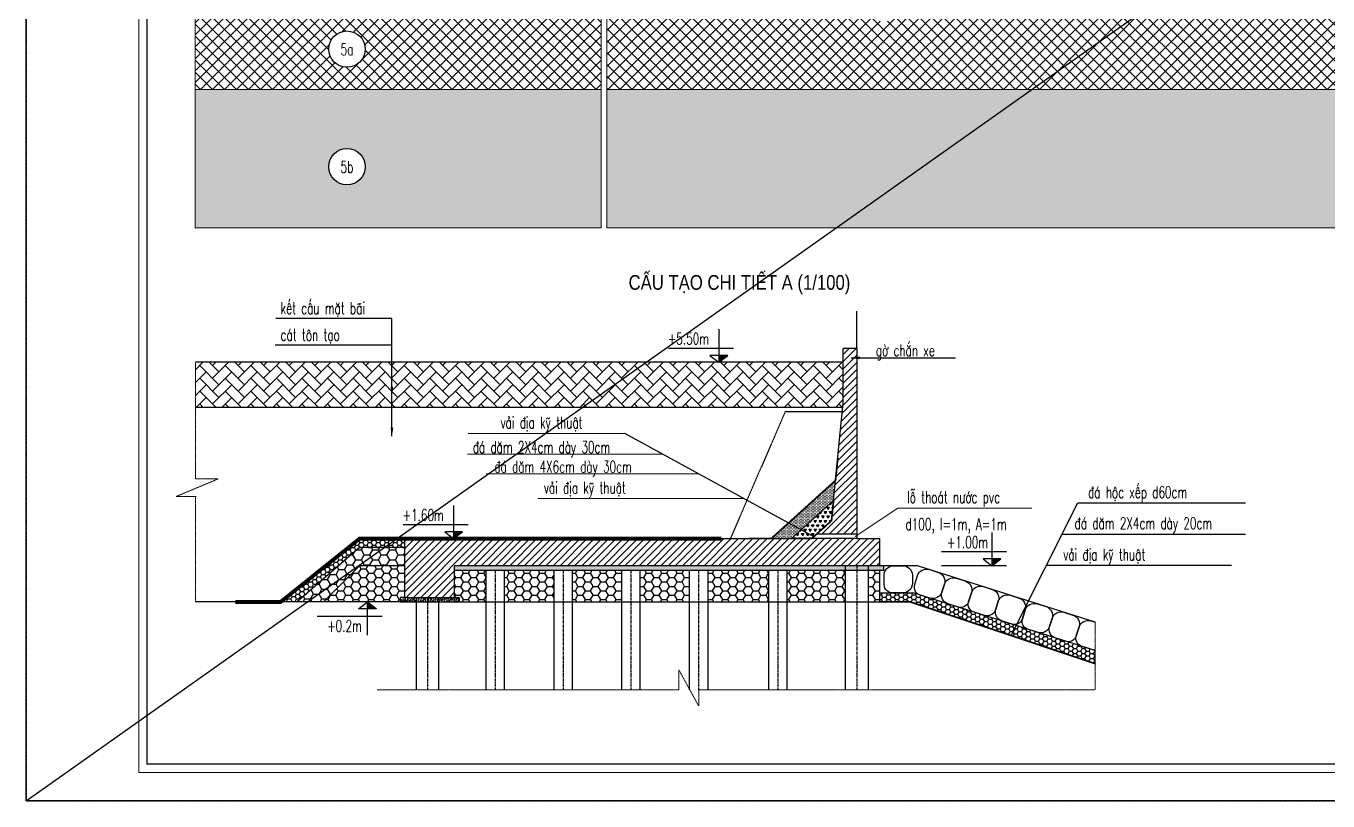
# Model space of a CAD drawing. Header units: millimetres. Extents: x -95488 to 835450, y -398213 to -214134.
# Drawn here: x 49800 to 107405, y -396635 to -362371 of the extents above; entities that cross this region are included whole.
import ezdxf
from ezdxf.enums import TextEntityAlignment as Align

# ---------------------------------------------------------------- set-up
doc = ezdxf.new("R2010")
doc.units = ezdxf.units.MM
doc.header["$MEASUREMENT"] = 0
doc.linetypes.add('CENTER', pattern=[2, 1.25, -0.25, 0.25, -0.25])
doc.linetypes.add('HIDDEN', pattern=[0.375, 0.25, -0.125])
doc.layers.add('00 MV', color=3, linetype='Continuous', plot=False)
for name, color, linetype, lineweight in [('01 TEXT', 7, 'Continuous', 13), ('DIM', 177, 'Continuous', 20), ('KHUAT', 254, 'HIDDEN', 15), ('MANH1', 251, 'Continuous', 13), ('TEXT', 2, 'Continuous', 20), ('THAY', 7, 'Continuous', 25)]:
    doc.layers.add(name, color=color, linetype=linetype, lineweight=lineweight)
for name, color, linetype in [('bao', 2, 'Continuous'), ('Border', 2, 'Continuous'), ('Bound', 1, 'Continuous'), ('center', 9, 'CENTER'), ('coc an', 4, 'HIDDEN'), ('DIMENSION', 4, 'Continuous'), ('DLINE', 4, 'Continuous'), ('HACTH', 7, 'Continuous'), ('Hatch', 250, 'Continuous'), ('hidden', 4, 'HIDDEN'), ('Net vang', 2, 'Continuous')]:
    doc.layers.add(name, color=color, linetype=linetype)
doc.styles.add('ROMANS', font='vnsimli.shx', dxfattribs={"width": 0.6})
doc.styles.add('TCK', font='VHAVANB_0.TTF', dxfattribs={"width": 0.85, "height": 200})
doc.styles.add('THUONG', font='vnsimli.shx', dxfattribs={"width": 0.55})
doc.styles.add('TXTDIM', font='VNARIAL_0.TTF', dxfattribs={"width": 0.7})
doc.dimstyles.new('250', dxfattribs={"dimscale": 250, "dimtxt": 1.8, "dimasz": 1.5, "dimexe": 0.5, "dimexo": 0.5, "dimgap": 0.9, "dimtad": 1, "dimdec": 3, "dimlfac": 0.1, "dimdsep": 46, "dimtxsty": 'ROMANS', "dimcen": -0.5, "dimclrd": 4, "dimclre": 7, "dimclrt": 2, "dimadec": 3, "dimazin": 2, "dimtfac": 1, "dimtdec": 3, "dimtix": 1, "dimtmove": 1, "dimatfit": 3, "dimfxl": 1, "dimtolj": 1, "dimtzin": 0, "dimlwd": -1, "dimlwe": -1, "dimarcsym": 0})
doc.dimstyles.new('DIM100', dxfattribs={"dimscale": 100, "dimtxt": 2, "dimasz": 0.3, "dimexe": 1.5, "dimexo": 0, "dimgap": 0.5, "dimtad": 1, "dimdec": 0, "dimzin": 12, "dimdsep": 46, "dimtxsty": 'TXTDIM', "dimblk": 'SLASH', "dimcen": 1.5, "dimclrd": 256, "dimclre": 256, "dimclrt": 2, "dimadec": 0, "dimazin": 0, "dimtfac": 1, "dimtdec": 0, "dimtix": 1, "dimtmove": 0, "dimatfit": 3, "dimldrblk": 'DOT', "dimfxl": 2, "dimtolj": 1, "dimtzin": 0, "dimlwd": 9, "dimlwe": 9, "dimarcsym": 1})
pattern_1 = [(50, (1172915.16, -98838.95), (143.452037, -12.550427), [15, -165]), (355, (1172915.16, -98838.95), (-27.750267, 150.438427), [12, -132]), (100.4514, (1172927.11, -98839.99), (115.701876, 137.887908), [12.748038, -140.228422]), (46.1842, (1172915.16, -98798.95), (213.44821, -33.103803), [22.5, -247.5]), (96.6356, (1172932.95, -98801.7), (186.93254, 194.823574), [19.122058, -210.3426]), (351.1842, (1172915.16, -98798.95), (186.93239, 194.82372), [18, -198]), (21, (1172935.16, -98808.95), (119.38141, -80.523778), [15, -165]), (326, (1172935.16, -98808.95), (48.663066, 145.030009), [12, -132]), (71.4514, (1172945.1, -98815.66), (168.044526, 64.5061), [12.748038, -140.228422]), (37.5, (1172915.16, -98838.947), (2.431971, 66.5787708), [0, -130.4, 0, -134, 0, -132.5]), (7.5, (1172915.16, -98838.95), (52.6139075, 78.8823424), [0, -76.4, 0, -127.4, 0, -50.5]), (327.5, (1172870.56, -98838.947), (106.7644872, -4.5109743), [0, -50, 0, -156, 0, -207]), (317.5, (1172850.56, -98838.95), (116.637234, 20.0209965), [0, -65, 0, -103.6, 0, -147])]

# ---------------------------------------------------------------- blocks, each defined once
blk = doc.blocks.new('c')
at = {"layer": 'Net vang'}
blk.add_circle((0, 0.9), 70.3, dxfattribs=at)
blk = doc.blocks.new('Caodo')
at = {"layer": 'DLINE'}
blk.add_hatch(color=256, dxfattribs=at).paths.add_polyline_path([(-0.02, 1.19), (-1.6, 1.19), (-0.02, -0.01)])
for p, q in [((-0.02, 5.85), (-0.02, -0.01)), ((8.89, 2.49), (-2.61, 2.49)), ((-0.02, -0.01), (-1.6, 1.19)), ((-1.6, 1.19), (1.56, 1.19)), ((1.56, 1.19), (-0.02, -0.01)), ((-2.61, -0.01), (8.89, -0.01))]:
    blk.add_line(p, q, dxfattribs=at)
blk = doc.blocks.new('_Dot')
at = {"color": 0, "linetype": 'ByBlock', "lineweight": -2}
blk.add_line((-0.5, 0), (-1, 0), dxfattribs=at)
at = {"color": 0, "linetype": 'ByBlock', "const_width": 0.5}
blk.add_lwpolyline([(-0.25, 0, 1), (0.25, 0, 1)], format="xyb", close=True, dxfattribs=at)
blk = doc.blocks.new('SLASH')
at = {"layer": 'DIM', "color": 16, "linetype": 'Continuous'}
for p, q in [((-1.2, 0), (1.2, 0)), ((-0.6, -0.6), (0.6, 0.6))]:
    blk.add_line(p, q, dxfattribs=at)

msp = doc.modelspace()

# ---------------------------------------------------------------- hatches: boundary and pattern name
at = {"layer": 'HACTH'}
h = msp.add_hatch(dxfattribs=at)
h.set_pattern_fill('DOTS', color=256, scale=1000, style=0)
h.set_pattern_definition([(0, (1742526.07, -77233.12), (31.25, 62.5), [0, -62.5])])
h.paths.add_polyline_path([(85529.9, -383349.5), (85540.4, -383244.2), (85618.8, -382459.8), (82772.9, -385035.3), (83667.1, -385035.3)])
h = msp.add_hatch(dxfattribs=at)
h.set_pattern_fill('TRIANG', color=256, scale=600, style=0)
h.set_pattern_definition([(60, (1742526.07, -77233.12), (-112.5, 194.855716), [112.5, -112.5]), (120, (1742526.07, -77233.12), (-225, 1e-07), [112.5, -112.5]), (0, (1742469.82, -77135.69), (112.5, 194.855716), [112.5, -112.5])])
h.paths.add_polyline_path([(85440.9, -384239.3), (85529.9, -383349.5), (83667.1, -385035.3), (84561.3, -385035.3)])
at = {"layer": 'Hatch'}
h = msp.add_hatch(dxfattribs=at)
h.set_pattern_fill('ANSI37', color=256, scale=3000, style=0)
h.set_pattern_definition([(45, (145288.66, -93909.34), (-265.16504, 265.16504), []), (135, (145288.66, -93909.34), (-265.16504, -265.16504), [])])
h.paths.add_polyline_path([(124224.3, -383876.8), (122837.9, -383876.8), (122837.9, -385045.8), (124224.3, -385045.8)])
h.paths.add_polyline_path([(144090.8, -365175.5), (144090.8, -360717), (100549.6, -360717), (100632.5, -361297.1), (100137.5, -361367.9), (100044.6, -360717), (97537.9, -360717), (97537.9, -361552.6), (97037.9, -361552.6), (97037.9, -360717), (95737.9, -360717), (95737.9, -361552.6), (95337.9, -361552.6), (95337.9, -360717), (94037.9, -360717), (94037.9, -361552.6), (93537.9, -361552.6), (93537.9, -360717), (92487.9, -360717), (92487.9, -361552.6), (92087.9, -361552.6), (92087.9, -360717), (90987.9, -360717), (90987.9, -361552.6), (90587.9, -361552.6), (90587.9, -360717), (89487.9, -360717), (89487.9, -361552.6), (89087.9, -361552.6), (89087.9, -360717), (87987.9, -360717), (87987.9, -362152.6), (87587.9, -362152.6), (87587.9, -360717), (85131.2, -360717), (84938.3, -362067.9), (84443.3, -361997.1), (84626.2, -360717), (75502, -360717), (75502, -365175.5)])
h.paths.add_polyline_path([(75250.2, -365175.5), (75250.2, -360717), (57287.9, -360717), (57287.9, -365175.5)])
edge = h.paths.add_edge_path(flags=16)
edge.add_ellipse((63999.6, -363392.2), major_axis=(-802.9, 4.3), ratio=1, start_angle=0, end_angle=360)
h.paths.add_polyline_path([(63579.9, -363792.6), (64419.3, -363792.6), (64419.3, -363012.6), (63579.9, -363012.6)], flags=8)
h = msp.add_hatch(dxfattribs=at)
h.set_pattern_fill('DASH', color=256, scale=5000, style=0)
h.set_pattern_definition([(0, (145288.66, -93909.34), (625, 625), [625, -625])])
h.paths.add_polyline_path([(124224.3, -386200.5), (122837.9, -386200.5), (122837.9, -387369.5), (124224.3, -387369.5)])
h.paths.add_polyline_path([(75250.2, -365175.5), (57287.9, -365175.5), (57287.9, -371288.6), (75250.2, -371288.6)])
edge = h.paths.add_edge_path(flags=16)
edge.add_ellipse((63999.6, -368590.6), major_axis=(-802.9, 4.3), ratio=1, start_angle=0, end_angle=360)
h.paths.add_polyline_path([(144090.8, -371288.6), (144090.8, -365175.5), (75502, -365175.5), (75502, -371288.6)])
h.paths.add_polyline_path([(63596, -368991), (64403.2, -368991), (64403.2, -368211), (63596, -368211)], flags=8)
h = msp.add_hatch(dxfattribs=at)
h.set_pattern_fill('ANSI31', color=256, scale=1800, style=0)
h.set_pattern_definition([(45, (128216.75, -90577.7), (-159.09903, 159.09903), [])])
h.paths.add_polyline_path([(87561.3, -386235.3), (87561.3, -385035.3), (86561.3, -385035.3), (84561.3, -385035.3), (83667.1, -385035.3), (66561.3, -385035.3), (66561.3, -387635.3), (68761.3, -387635.3), (68761.3, -386235.3)])
h.paths.add_polyline_path([(85440.9, -384239.3), (84782.3, -384835.3), (86561.3, -384835.3), (86561.3, -378835.3), (86561.3, -376635.3), (85961.3, -376635.3), (85961.3, -379035.3)])
h = msp.add_hatch(dxfattribs=at)
h.set_pattern_fill('AR-HBONE', color=256, scale=100, style=0)
h.set_pattern_definition([(45, (27503.24, -90577.7), (4e-14, 565.6854), [1200, -400]), (135, (27786.1, -90294.86), (4e-14, 565.6854), [1200, -400])])
h.paths.add_polyline_path([(85941.3, -379235.3), (85961.3, -379035.3), (85961.3, -377235.3), (57293, -377235.3), (57293, -379235.3)])
h = msp.add_hatch(dxfattribs=at)
h.set_pattern_fill('HONEY', color=256, scale=1000, style=0)
h.set_pattern_definition([(0, (1398640.52, -77233.12), (187.5, 108.253175), [125, -250]), (120, (1398640.52, -77233.12), (-187.5, 108.253176), [125, -250]), (60, (1398640.52, -77233.12), (4e-07, 216.506351), [-250, 125])])
h.paths.add_polyline_path([(61061.3, -387835.3), (61801.3, -387835.3), (64561.3, -385435.3), (66561.3, -385435.3), (66561.3, -385035.3), (64561.3, -385035.3)])
h = msp.add_hatch(dxfattribs=at)
h.set_pattern_fill('HONEY', color=256, scale=2000, style=0)
h.set_pattern_definition([(0, (1398640.52, -77233.12), (375, 216.50635), [250, -500]), (120, (1398640.52, -77233.12), (-375, 216.50635), [250, -500]), (60, (1398640.52, -77233.12), (8e-07, 433.0127), [-500, 250])])
h.paths.add_polyline_path([(61801.3, -387835.3), (62961.3, -387835.3), (64561.3, -386235.3), (66561.3, -386235.3), (66561.3, -385435.3), (64561.3, -385435.3)])
h = msp.add_hatch(dxfattribs=at)
h.set_pattern_fill('HONEY', color=256, scale=1800, style=0)
h.set_pattern_definition([(0, (27503.24, -90577.7), (337.5, 194.85572), [225, -450]), (120, (27503.24, -90577.7), (-337.5, 194.85572), [225, -450]), (60, (27503.24, -90577.7), (7e-07, 389.71143), [-450, 225])])
h.paths.add_polyline_path([(64561.3, -386235.3), (62961.3, -387835.3), (66361.3, -387835.3), (66361.3, -387635.3), (66561.3, -387635.3), (66561.3, -386235.3)])
h = msp.add_hatch(dxfattribs=at)
h.set_pattern_fill('AR-CONC', color=256, scale=20, style=0)
h.set_pattern_definition(pattern_1)
h.paths.add_polyline_path([(77106.1, -386235.3), (68761.3, -386235.3), (68761.3, -386435.3), (77106.1, -386435.3)])
h = msp.add_hatch(dxfattribs=at)
h.set_pattern_fill('HONEY', color=256, scale=1800, style=0)
h.set_pattern_definition([(0, (128216.75, -90577.7), (337.5, 194.85572), [225, -450]), (120, (128216.75, -90577.7), (-337.5, 194.85572), [225, -450]), (60, (128216.75, -90577.7), (7e-07, 389.71143), [-450, 225])])
h.paths.add_polyline_path([(70161.3, -387835.3), (70161.3, -386435.3), (68761.3, -386435.3), (68761.3, -387635.3), (68961.3, -387635.3), (68961.3, -387835.3)])
h.paths.add_polyline_path([(73161.3, -387835.3), (73161.3, -386435.3), (70961.3, -386435.3), (70961.3, -387835.3)])
h.paths.add_polyline_path([(76161.3, -387835.3), (76161.3, -386435.3), (73961.3, -386435.3), (73961.3, -387835.3)])
h.paths.add_polyline_path([(79161.3, -387835.3), (79161.3, -386435.3), (76961.3, -386435.3), (76961.3, -387835.3)])
h.paths.add_polyline_path([(82661.3, -387835.3), (82661.3, -386435.3), (79961.3, -386435.3), (79961.3, -387835.3)])
h.paths.add_polyline_path([(86061.3, -387835.3), (86061.3, -386435.3), (83461.3, -386435.3), (83461.3, -387835.3)])
h.paths.add_polyline_path([(87561.3, -386435.3), (87061.3, -386435.3), (87061.3, -387835.3), (87561.3, -387835.3), (87561.3, -387435.3)])
h = msp.add_hatch(dxfattribs=at)
h.set_pattern_fill('AR-CONC', color=256, scale=20, style=0)
h.set_pattern_definition(pattern_1)
h.paths.add_polyline_path([(87761.3, -386235.3), (77106.1, -386235.3), (77106.1, -386435.3), (87761.3, -386435.3)])
h = msp.add_hatch(dxfattribs=at)
h.set_pattern_fill('AR-CONC', color=256, scale=20, style=0)
h.set_pattern_definition(pattern_1)
h.paths.add_polyline_path([(68961.3, -387635.3), (68761.3, -387635.3), (66561.3, -387635.3), (66361.3, -387635.3), (66361.3, -387835.3), (66561.3, -387835.3), (68961.3, -387835.3)])
h = msp.add_hatch(dxfattribs=at)
h.set_pattern_fill('HONEY', color=256, scale=1000, style=0)
h.set_pattern_definition([(0, (128216.75, -90577.7), (187.5, 108.253175), [125, -250]), (120, (128216.75, -90577.7), (-187.5, 108.253176), [125, -250]), (60, (128216.75, -90577.7), (4e-07, 216.50635), [-250, 125])])
edge = h.paths.add_edge_path()
edge.add_line((89056.8, -387435.3), (88183.7, -387435.3))
edge.add_arc((88143.5, -387060.9), 376.5, 263.872041, 276.127959, ccw=False)
edge.add_line((88103.3, -387435.3), (87561.3, -387435.3))
edge.add_line((87561.3, -387435.3), (87561.3, -387835.3))
edge.add_line((87561.3, -387835.3), (88931.5, -387835.3))
edge.add_line((88931.5, -387835.3), (97100.8, -390562.4))
edge.add_line((97100.8, -390562.4), (97100.8, -389988.9))
edge.add_line((97100.8, -389988.9), (89056.8, -387435.3))

# ---------------------------------------------------------------- linework, layer by layer
msp.add_line((86561.3, -376635.3), (86561.3, -374984.1))
at = {"layer": '00 MV', "color": 3, "linetype": 'HIDDEN', "ltscale": 0.1}
msp.add_lwpolyline([(49800.3, -396634.9), (158484.8, -396634.9), (158484.8, -319787.2), (49800.3, -319787.2)], close=True, dxfattribs=at)
at = {"layer": '01 TEXT', "linetype": 'Continuous'}
msp.add_lwpolyline([(54788.5, -395371.5), (54788.5, -320998.9), (157130.2, -320998.9), (157130.2, -395371.5)], close=True, dxfattribs=at)
at = {"layer": '01 TEXT', "color": 4, "const_width": 64.7}
msp.add_lwpolyline([(55154.4, -395005.6), (55154.4, -321364.9), (156764.2, -321364.9), (156764.2, -395005.6)], close=True, dxfattribs=at)
at = {"layer": 'bao'}
for p, q in [((85761.3, -377235.3), (65370.4, -377235.3)), ((66561.3, -387635.3), (68761.3, -387635.3))]:
    msp.add_line(p, q, dxfattribs=at)
at = {"layer": 'bao', "color": 4}
for p, q in [((84654.3, -384951.1), (76294.2, -380383.1)), ((95648.8, -384831.2), (103762.6, -384831.2)), ((94952.7, -386214.5), (103141.4, -386214.5))]:
    msp.add_line(p, q, dxfattribs=at)
at = {"layer": 'bao'}
for points in [[(68761.3, -386435.3), (87761.3, -386435.3), (87761.3, -386235.3), (68761.3, -386235.3)], [(66561.3, -387635.3), (66361.3, -387635.3), (66361.3, -387635.3), (66361.3, -387835.3), (66361.3, -387835.3), (66561.3, -387835.3)], [(68761.3, -387635.3), (68961.3, -387635.3), (68961.3, -387635.3), (68961.3, -387835.3), (68961.3, -387835.3), (68761.3, -387835.3)]]:
    msp.add_lwpolyline(points, dxfattribs=at)
at = {"layer": 'Border'}
for p, q in [((49800.3, -396634.9), (158484.8, -319787.2)), ((85961.3, -379035.3), (85961.3, -376635.3)), ((86561.3, -376635.3), (85961.3, -376635.3)), ((86561.3, -376635.3), (86561.3, -378835.3)), ((85440.9, -384239.3), (85961.3, -379035.3)), ((86561.3, -378835.3), (86561.3, -385035.3)), ((84561.3, -385035.3), (85440.9, -384239.3)), ((66561.3, -385035.3), (84561.3, -385035.3)), ((66561.3, -387635.3), (66561.3, -385035.3)), ((86561.3, -385035.3), (84561.3, -385035.3)), ((86561.3, -385035.3), (87561.3, -385035.3)), ((87561.3, -385035.3), (87561.3, -386235.3)), ((87561.3, -386235.3), (68761.3, -386235.3)), ((87561.3, -386235.3), (68761.3, -386235.3)), ((68761.3, -387635.3), (68761.3, -386235.3)), ((89242.7, -386235.3), (87561.3, -386235.3)), ((87561.3, -386435.3), (87561.3, -387835.3)), ((97100.8, -388729.9), (89242.7, -386235.3)), ((87561.3, -387435.3), (89056.8, -387435.3)), ((97100.8, -389988.9), (89056.8, -387435.3)), ((66361.3, -387835.3), (57293, -387835.3)), ((66561.3, -387835.3), (66361.3, -387835.3)), ((66561.3, -387835.3), (87561.3, -387835.3))]:
    msp.add_line(p, q, dxfattribs=at)
for points in [[(85618.8, -382459.8), (82772.9, -385035.3)], [(86561.3, -384835.3), (84782.3, -384835.3)], [(66561.3, -385435.3), (64561.3, -385435.3), (61801.3, -387835.3)], [(66561.3, -386235.3), (64561.3, -386235.3), (62961.3, -387835.3)]]:
    msp.add_lwpolyline(points, dxfattribs=at)
at = {"layer": 'Bound', "color": 3}
msp.add_lwpolyline([(85529.9, -383349.5), (83667.1, -385035.3)], dxfattribs=at)
at = {"layer": 'center', "ltscale": 100}
for p, q in [((70561.3, -386435.3), (70561.3, -391722.5)), ((73561.3, -386435.3), (73561.3, -391722.5)), ((76561.3, -386435.3), (76561.3, -391722.5)), ((79561.3, -386435.3), (79561.3, -391722.5)), ((83061.3, -386435.3), (83061.3, -391722.5)), ((86561.3, -386235.3), (86561.3, -391722.5)), ((67561.3, -387635.3), (67561.3, -391722.5))]:
    msp.add_line(p, q, dxfattribs=at)
at = {"layer": 'coc an', "ltscale": 100}
for points in [[(70161.3, -391722.5), (70161.3, -386435.3)], [(70961.3, -386435.3), (70961.3, -391722.5)], [(73161.3, -391722.5), (73161.3, -386435.3)], [(73961.3, -386435.3), (73961.3, -391722.5)], [(76161.3, -391722.5), (76161.3, -386435.3)], [(76961.3, -386435.3), (76961.3, -391722.5)], [(79161.3, -391722.5), (79161.3, -386435.3)], [(79961.3, -386435.3), (79961.3, -391722.5)], [(82661.3, -391722.5), (82661.3, -386435.3)], [(83461.3, -386435.3), (83461.3, -391722.5)], [(86061.3, -391722.5), (86061.3, -386235.3)], [(87061.3, -386235.3), (87061.3, -391722.5)], [(67061.3, -387635.3), (67061.3, -391722.5)], [(68061.3, -391722.5), (68061.3, -387635.3)]]:
    msp.add_lwpolyline(points, dxfattribs=at)
at = {"layer": 'DIM'}
for points, const_width in [([(85718.4, -381464.7), (85618.8, -382459.8), (82772.9, -385035.3), (81772.9, -385035.3)], 75), ([(85529.9, -383349.5), (85440.9, -384239.3), (84561.3, -385035.3), (83667.1, -385035.3)], 75), ([(59061.3, -387835.3), (61061.3, -387835.3), (64561.3, -385035.3), (65661.3, -385035.3), (80561.3, -385035.3)], 170), ([(87561.3, -387835.3), (88931.5, -387835.3), (97100.8, -390562.4)], 75)]:
    msp.add_lwpolyline(points, dxfattribs=dict(at, const_width=const_width))
at = {"layer": 'DIMENSION'}
msp.add_line((85941.3, -379235.3), (57293, -379235.3), dxfattribs=at)
at = {"layer": 'Hatch'}
for points in [[(87767, -387068.6), (87767, -386652, -0.4142136), (88183.7, -386235.3), (88600.3, -386235.3, -0.4142136), (89017, -386652), (89017, -387018.6, -0.4142136), (88600.3, -387435.3), (88183.7, -387435.3, -0.4397578)], [(89119.5, -387070.5), (89245.6, -386673.4, -0.4142136), (89768.8, -386402.3), (90165.9, -386528.4, -0.4142136), (90437, -387051.6), (90326, -387401.1, -0.4142136), (89802.8, -387672.1), (89405.7, -387546.1, -0.4397578)], [(90326, -387401.1), (90437, -387051.6, -0.4142136), (90960.2, -386780.5), (91357.3, -386906.6, -0.4142136), (91628.4, -387429.8), (91502.3, -387827, -0.4397578), (90994.2, -388050.4), (90597.1, -387924.3, -0.4142136)], [(91502.3, -387827), (91628.4, -387429.8, -0.4142136), (92151.6, -387158.8), (92548.7, -387284.8, -0.4142136), (92819.8, -387808), (92708.9, -388157.5, -0.4142136), (92185.6, -388428.6), (91788.5, -388302.5, -0.4397578)], [(92708.9, -388157.5), (92819.8, -387808, -0.4142136), (93343, -387537), (93740.2, -387663.1, -0.4142136), (94011.2, -388186.3), (93885.1, -388583.4, -0.4397578), (93377.1, -388806.8), (92979.9, -388680.7, -0.4142136)], [(93885.1, -388583.4), (94011.2, -388186.3, -0.4142136), (94534.4, -387915.2), (94931.6, -388041.3, -0.4142136), (95202.6, -388564.5), (95091.7, -388914, -0.4142136), (94568.5, -389185), (94171.3, -389059, -0.4397578)], [(95091.7, -388914), (95202.6, -388564.5, -0.4142136), (95725.8, -388293.4), (96123, -388419.5, -0.4142136), (96394, -388942.7), (96267.9, -389339.8, -0.4397578), (95759.9, -389563.2), (95362.7, -389437.2, -0.4142136)]]:
    msp.add_lwpolyline(points, format="xyb", close=True, dxfattribs=at)
msp.add_lwpolyline([(97100.8, -389960.3, -0.0911717), (96951.3, -389941.5), (96554.1, -389815.4, -0.4397578), (96267.9, -389339.8), (96394, -388942.7, -0.4142136), (96917.2, -388671.7), (97100.8, -388729.9)], format="xyb", dxfattribs=at)
at = {"layer": 'hidden', "ltscale": 100}
for p, q in [((83388, -379435.3), (80961.3, -385035.3)), ((85961.3, -379435.3), (83388, -379435.3))]:
    msp.add_line(p, q, dxfattribs=at)
at = {"layer": 'KHUAT'}
for p, q in [((57293, -377235.3), (57293, -382398.3)), ((58295.5, -382398.3), (56441.2, -383171.9)), ((57293, -382398.3), (58295.5, -382398.3)), ((56441.2, -383171.9), (57333.1, -383171.9)), ((57293, -383171.9), (57293, -387835.3)), ((97100.8, -388729.9), (97100.8, -391722.5)), ((78682.8, -391722.5), (78682.8, -390835.3)), ((78682.8, -390835.3), (79561.5, -392433.3)), ((65330.8, -391722.5), (78682.8, -391722.5)), ((79561.3, -391722.5), (97100.8, -391722.5)), ((79561.5, -392433.3), (79561.5, -391722.5))]:
    msp.add_line(p, q, dxfattribs=at)
at = {"layer": 'MANH1'}
for p, q in [((57287.9, -335152.6), (57287.9, -371288.6)), ((57287.9, -365175.5), (75250.2, -365175.5)), ((75502, -365175.5), (144090.8, -365175.5)), ((57287.9, -371288.6), (75250.2, -371288.6)), ((75502, -371288.6), (144090.8, -371288.6))]:
    msp.add_line(p, q, dxfattribs=at)
at = {"layer": 'Net vang'}
msp.add_lwpolyline([(49800.3, -319787.2), (158484.8, -319787.2), (158484.8, -396634.9), (49800.3, -396634.9)], close=True, dxfattribs=at)
at = {"layer": 'TEXT', "color": 8}
for p, q in [((75502, -335152.6), (75502, -371288.6)), ((75250.2, -350900), (75250.2, -371288.6))]:
    msp.add_line(p, q, dxfattribs=at)
at = {"layer": 'TEXT', "color": 4}
for p, q in [((76294.2, -380383.1), (69367.9, -380383.1)), ((77963.6, -381295.2), (69336, -381295.2)), ((79552.8, -382163.6), (70166, -382163.6)), ((81556.4, -383258.4), (72441.6, -383258.4))]:
    msp.add_line(p, q, dxfattribs=at)
at = {"layer": 'TEXT'}
for p, q in [((87561.3, -387435.3), (87561.3, -387835.3)), ((89056.8, -387435.3), (87561.3, -387435.3)), ((97100.8, -389988.9), (89056.8, -387435.3)), ((87561.3, -387835.3), (88931.5, -387835.3)), ((88931.5, -387835.3), (97100.8, -390562.4)), ((97100.8, -390562.4), (97100.8, -389988.9)), ((79161.3, -391722.5), (79170.6, -391722.5))]:
    msp.add_line(p, q, dxfattribs=at)
msp.add_lwpolyline([(89056.8, -387435.3), (88183.7, -387435.3, -0.0535276), (88103.3, -387435.3), (87561.3, -387435.3), (87561.3, -387835.3), (88931.5, -387835.3), (97100.8, -390562.4), (97100.8, -389988.9)], format="xyb", close=True, dxfattribs=at)
at = {"layer": 'THAY'}
for p, q in [((85961.3, -377235.3), (57293, -377235.3)), ((87561.3, -387835.3), (88931.5, -387835.3)), ((97100.8, -390562.4), (88921.9, -387835.3))]:
    msp.add_line(p, q, dxfattribs=at)

# ---------------------------------------------------------------- block references
at = {"xscale": -250, "yscale": 250, "zscale": 250}
for p in [(80451.9, -377231.9), (68715.6, -385031.9), (92533.6, -386231.9)]:
    msp.add_blockref('Caodo', p, dxfattribs=at)
at = {"xscale": 250, "yscale": 250, "zscale": 250, "rotation": 180}
msp.add_blockref('Caodo', (64906.8, -387838.7), dxfattribs=at)
at = {"layer": 'TEXT', "xscale": 11.42857142863795, "yscale": 11.42857142852154, "zscale": 11.42857142857143}
for p in [(63999.6, -363402.6), (63999.6, -368601)]:
    msp.add_blockref('c', p, dxfattribs=at)

# ---------------------------------------------------------------- texts
at = {"layer": 'TEXT', "style": 'THUONG', "width": 0.65}
for s, p in [('5a', (63999.6, -363402.6)), ('5b', (63999.6, -368601))]:
    msp.add_text(s, height=520, dxfattribs=at).set_placement(p, align=Align.MIDDLE)
at = {"layer": 'TEXT'}
for s, height, style, width, p in [('cÊu t¹o chi tiÕt a (1/100)', 650, 'TCK', 0.85, (76460.9, -374032)), ('kÕt cÊu mÆt b·i', 520, 'THUONG', 0.65, (61063.5, -375104.6)), ('c¸t t«n t¹o', 520, 'THUONG', 0.65, (61063.5, -376285)), ('gê ch¾n xe', 520, 'THUONG', 0.65, (87399.4, -376969.9)), ('v¶i ®Þa kü thuËt', 520, 'THUONG', 0.65, (70790.8, -380163.8)), ('®¸ d¨m 2X4cm dµy 30cm', 520, 'THUONG', 0.65, (69566.8, -381253.3)), ('®¸ d¨m 4X6cm dµy 30cm', 520, 'THUONG', 0.65, (70521.7, -382114.6)), ('v¶i ®Þa kü thuËt', 520, 'THUONG', 0.65, (72705.5, -383047.3)), ('lç tho¸t n\xadíc pvc', 520, 'THUONG', 0.65, (88783.8, -383462)), ('®¸ héc xÕp d60cm', 520, 'THUONG', 0.65, (96791.4, -383245)), ('d100, l=1m, A=1m', 520, 'THUONG', 0.65, (88713.4, -384657.9)), ('®¸ d¨m 2X4cm dµy 20cm', 520, 'THUONG', 0.65, (96198.8, -384615.7)), ('v¶i ®Þa kü thuËt', 520, 'THUONG', 0.65, (95689.2, -385999.8))]:
    msp.add_text(s, height=height, dxfattribs=dict(at, style=style, width=width)).set_placement(p)
at = {"layer": 'TEXT', "style": 'THUONG', "width": 0.65}
for s, p in [('+5.50m', (78197.2, -376610.3)), ('+1.60m', (66460.9, -384410.3)), ('+1.00m', (90543.8, -385610.3)), ('+0.2m', (63123.4, -389311.1))]:
    msp.add_text(s, height=520, dxfattribs=at).set_placement(p, align=Align.BOTTOM_LEFT)

# ---------------------------------------------------------------- leaders
at = {"layer": 'bao'}
for points in [[(65988.2, -380511.5), (65988.2, -375304.8), (60852.7, -375304.8)], [(65988.2, -378687.2), (65988.2, -376485.1), (60819.4, -376485.1)], [(86312.2, -377042.3), (90919.8, -377042.3)], [(93387.5, -389324.3), (96345, -383448), (103762.8, -383448)]]:
    msp.add_leader(points, dimstyle='250', dxfattribs=at)
at = {"layer": 'TEXT'}
msp.add_leader([(86489.9, -384941), (88380.5, -383687.4), (94305.8, -383687.4)], dimstyle='DIM100', override={"dimgap": 0.5, "dimtad": 0}, dxfattribs=at)

doc.saveas('drawing.dxf')
